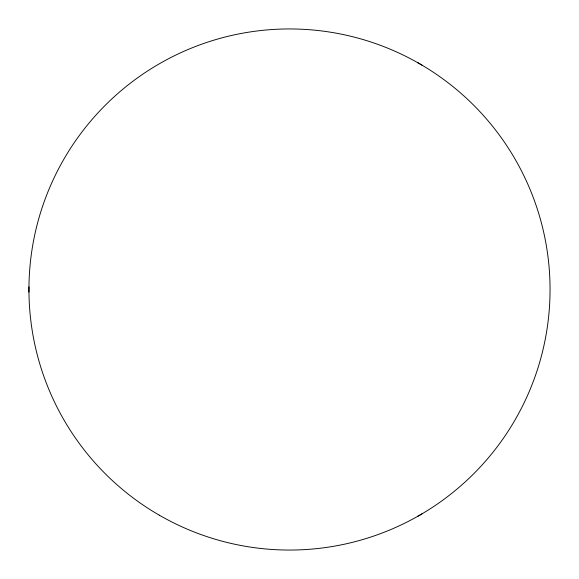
<?xml version="1.0" encoding="UTF-8"?>
<svg xmlns="http://www.w3.org/2000/svg" width="579" height="579" viewBox="0 0 579 579"><rect width="100%" height="100%" fill="white"/><g stroke="black" fill="none" stroke-linecap="round" stroke-linejoin="round"><path stroke-width="0.87" d="M417.517 516.446L422.033 513.841M417.517 62.554L422.033 65.159M28.95 286.894L28.95 292.106M159.225 515.144A260.55 260.55 0 0 0 550.05 289.5A260.55 260.55 0 0 0 159.225 63.856A260.55 260.55 0 0 0 159.225 515.144"/></g></svg>
